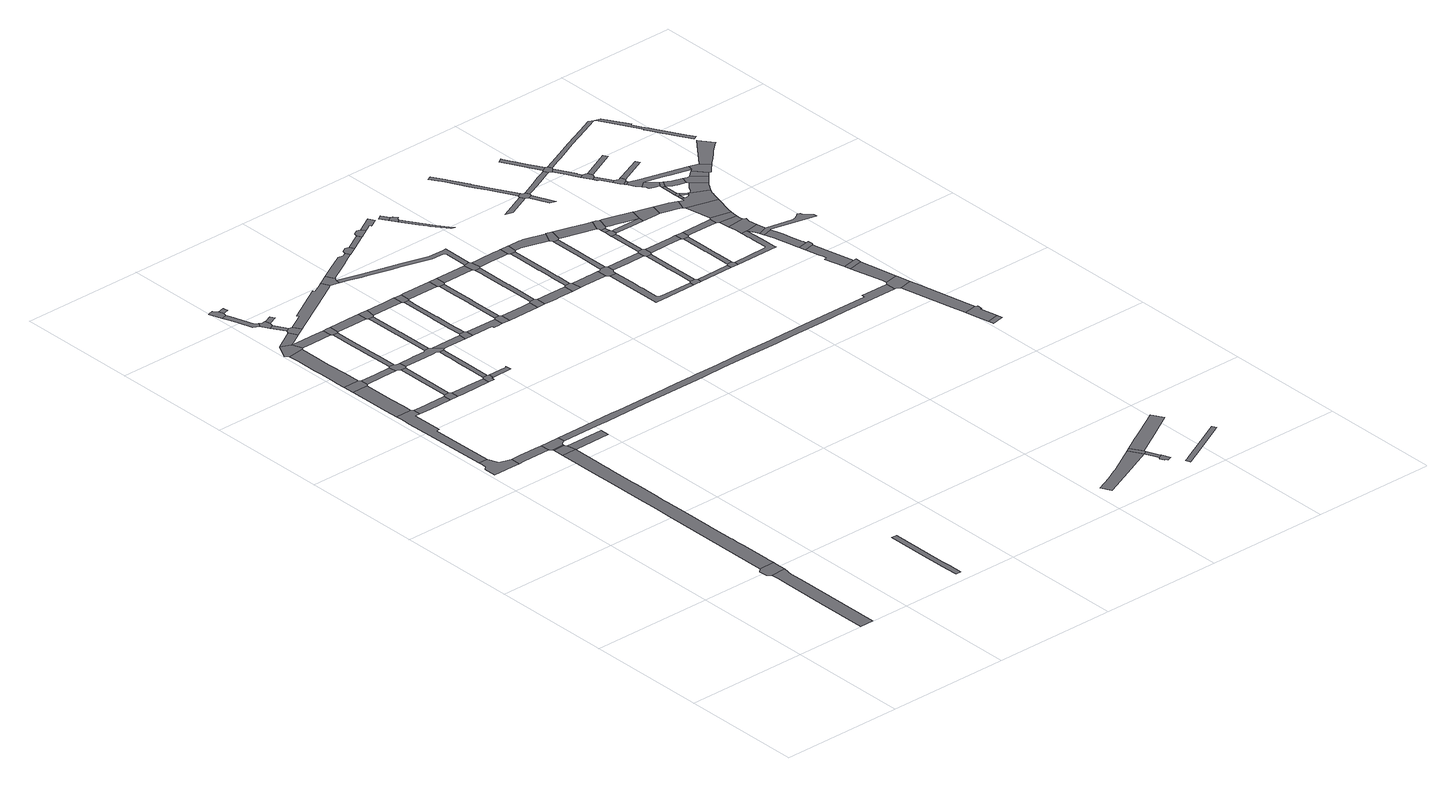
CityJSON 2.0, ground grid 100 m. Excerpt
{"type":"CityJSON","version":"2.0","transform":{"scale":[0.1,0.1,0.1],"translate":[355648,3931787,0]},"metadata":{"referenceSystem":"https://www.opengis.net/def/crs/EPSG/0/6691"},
"CityObjects":{
"road1":{"type":"Road","attributes":{"RoadStructureAttribute.sectionType":"1"},"geometry":[{"type":"MultiSurface","lod":"1","boundaries":[[[0,1,2,3,4,5,6,7,8,9,10]]]}]},
"road2":{"type":"Road","geometry":[{"type":"MultiSurface","lod":"1","boundaries":[[[11,12,13,6,5,14,15]]]}]},
"road3":{"type":"Road","geometry":[{"type":"MultiSurface","lod":"1","boundaries":[[[16,17,18,19,20,21,22,23,24,25,26,27,28]]]}]},
"road4":{"type":"Road","attributes":{"RoadStructureAttribute.sectionType":"1"},"geometry":[{"type":"MultiSurface","lod":"1","boundaries":[[[29,30,31,32,33,34,35,36,37,38,39,40,41,42,43,44,45,46,47,48,49,50,51,52,53,54,55,56,57,58,59,60,61,11,15]]]}]},
"road5":{"type":"Road","attributes":{"RoadStructureAttribute.sectionType":"1"},"geometry":[{"type":"MultiSurface","lod":"1","boundaries":[[[62,63,19,18,64,65,66,67,68,69,70,71,72,73,74]]]}]},
"road6":{"type":"Road","attributes":{"RoadStructureAttribute.sectionType":"1"},"geometry":[{"type":"MultiSurface","lod":"1","boundaries":[[[27,75,76,77,78,79,28]]]}]},
"road7":{"type":"Road","attributes":{"RoadStructureAttribute.sectionType":"1"},"geometry":[{"type":"MultiSurface","lod":"1","boundaries":[[[71,80,81,82,83,84,85,86,72]]]}]},
"road8":{"type":"Road","geometry":[{"type":"MultiSurface","lod":"1","boundaries":[[[87,88,84,83,89,90]]]}]},
"road9":{"type":"Road","geometry":[{"type":"MultiSurface","lod":"1","boundaries":[[[91,92,93,94,95,53,52]]]}]},
"road10":{"type":"Road","attributes":{"RoadStructureAttribute.sectionType":"1"},"geometry":[{"type":"MultiSurface","lod":"1","boundaries":[[[96,95,94,97]]]}]},
"road11":{"type":"Road","geometry":[{"type":"MultiSurface","lod":"1","boundaries":[[[98,99,100,101,102,103,104,77,76,96,97]]]}]},
"road12":{"type":"Road","geometry":[{"type":"MultiSurface","lod":"1","boundaries":[[[69,105,106,107,108,109,70]]]}]},
"road13":{"type":"Road","attributes":{"RoadStructureAttribute.sectionType":"1"},"geometry":[{"type":"MultiSurface","lod":"1","boundaries":[[[87,110,111,112,113,114,115,116,117,118,119,120,121,88]]]}]},
"road14":{"type":"Road","attributes":{"RoadStructureAttribute.sectionType":"1"},"geometry":[{"type":"MultiSurface","lod":"1","boundaries":[[[122,123,124,125,126,127,128,129,130,131]]]}]},
"road15":{"type":"Road","geometry":[{"type":"MultiSurface","lod":"1","boundaries":[[[116,115,132,133,134,135]]]}]},
"road16":{"type":"Road","attributes":{"RoadStructureAttribute.sectionType":"1"},"geometry":[{"type":"MultiSurface","lod":"1","boundaries":[[[89,136,137,138,139,140,90]]]}]},
"road17":{"type":"Road","attributes":{"RoadStructureAttribute.sectionType":"1"},"geometry":[{"type":"MultiSurface","lod":"1","boundaries":[[[141,142,143,91,52]]]}]},
"road18":{"type":"Road","geometry":[{"type":"MultiSurface","lod":"1","boundaries":[[[107,106,144,145,146,147]]]}]},
"road19":{"type":"Road","attributes":{"RoadStructureAttribute.sectionType":"1"},"geometry":[{"type":"MultiSurface","lod":"1","boundaries":[[[148,149,150,134,133]]]}]},
"road20":{"type":"Road","attributes":{"RoadStructureAttribute.sectionType":"1"},"geometry":[{"type":"MultiSurface","lod":"1","boundaries":[[[146,151,152,153,154,155,156,157,147]]]}]},
"road21":{"type":"Road","geometry":[{"type":"MultiSurface","lod":"1","boundaries":[[[158,159,160,161,162,163,164,165,166]]]}]},
"road22":{"type":"Road","attributes":{"RoadStructureAttribute.sectionType":"1"},"geometry":[{"type":"MultiSurface","lod":"1","boundaries":[[[167,168,169,170,171,172,173,158,166]]]}]},
"road23":{"type":"Road","geometry":[{"type":"MultiSurface","lod":"1","boundaries":[[[174,175,176,139,138,177,154,153,178,179]]]}]},
"road24":{"type":"Road","attributes":{"RoadStructureAttribute.sectionType":"1"},"geometry":[{"type":"MultiSurface","lod":"1","boundaries":[[[132,180,181,182,183,184,185,133]]]}]},
"road25":{"type":"Road","geometry":[{"type":"MultiSurface","lod":"1","boundaries":[[[186,187,188,171,170,189,190]]]}]},
"road26":{"type":"Road","geometry":[{"type":"MultiSurface","lod":"1","boundaries":[[[191,192,161,160]]]}]},
"road27":{"type":"Road","attributes":{"RoadStructureAttribute.sectionType":"1"},"geometry":[{"type":"MultiSurface","lod":"1","boundaries":[[[189,193,194,190]]]}]},
"road28":{"type":"Road","attributes":{"RoadStructureAttribute.sectionType":"1"},"geometry":[{"type":"MultiSurface","lod":"1","boundaries":[[[195,196,197,198,199,145,144]]]}]},
"road29":{"type":"Road","geometry":[{"type":"MultiSurface","lod":"1","boundaries":[[[200,194,193,150,149,201]]]}]},
"road30":{"type":"Road","attributes":{"RoadStructureAttribute.sectionType":"1"},"geometry":[{"type":"MultiSurface","lod":"1","boundaries":[[[202,203,204,205,206,176,175,207,208,209,210,211,212,213]]]}]},
"road31":{"type":"Road","geometry":[{"type":"MultiSurface","lod":"1","boundaries":[[[186,214,215,216,187]]]}]},
"road32":{"type":"Road","geometry":[{"type":"MultiSurface","lod":"1","boundaries":[[[182,202,213,217,218,219,183]]]}]},
"road33":{"type":"Road","geometry":[{"type":"MultiSurface","lod":"1","boundaries":[[[220,197,196,221,222,223,224,225,226]]]}]},
"road34":{"type":"Road","attributes":{"RoadStructureAttribute.sectionType":"1"},"geometry":[{"type":"MultiSurface","lod":"1","boundaries":[[[178,227,228,229,230,231,232,233,234,235,236,237,238,239,179]]]}]},
"road35":{"type":"Road","attributes":{"RoadStructureAttribute.sectionType":"1"},"geometry":[{"type":"MultiSurface","lod":"1","boundaries":[[[240,241,242,231,230,243,244,245,246,220,226]]]}]},
"road36":{"type":"Road","geometry":[{"type":"MultiSurface","lod":"1","boundaries":[[[247,248,249,225,224]]]}]},
"road37":{"type":"Road","attributes":{"RoadStructureAttribute.sectionType":"1"},"geometry":[{"type":"MultiSurface","lod":"1","boundaries":[[[250,251,218,217,252,253]]]}]},
"road38":{"type":"Road","attributes":{"RoadStructureAttribute.sectionType":"1"},"geometry":[{"type":"MultiSurface","lod":"1","boundaries":[[[254,255,256,257,258,259,260,261,262,263,264,265,266,200,201]]]}]},
"road39":{"type":"Road","attributes":{"RoadStructureAttribute.sectionType":"1"},"geometry":[{"type":"MultiSurface","lod":"1","boundaries":[[[267,268,269,270,271,236,235,272,273,274,275]]]}]},
"road40":{"type":"Road","geometry":[{"type":"MultiSurface","lod":"1","boundaries":[[[276,277,233,232,278,279]]]}]},
"road41":{"type":"Road","geometry":[{"type":"MultiSurface","lod":"1","boundaries":[[[280,281,250,253,267,275,282]]]}]},
"road42":{"type":"Road","geometry":[{"type":"MultiSurface","lod":"1","boundaries":[[[283,284,285,286,276,279]]]}]},
"road43":{"type":"Road","attributes":{"RoadStructureAttribute.sectionType":"1"},"geometry":[{"type":"MultiSurface","lod":"1","boundaries":[[[287,288,289,290,291,292,280,282]]]}]},
"road44":{"type":"Road","attributes":{"RoadStructureAttribute.sectionType":"1"},"geometry":[{"type":"MultiSurface","lod":"1","boundaries":[[[293,294,295,296,297,298,299,300,301,302,303,304,286,285]]]}]},
"road45":{"type":"Road","geometry":[{"type":"MultiSurface","lod":"1","boundaries":[[[305,258,257,306,307,308,309]]]}]},
"road46":{"type":"Road","attributes":{"RoadStructureAttribute.sectionType":"1"},"geometry":[{"type":"MultiSurface","lod":"1","boundaries":[[[310,311,312,313,314,284,283]]]}]},
"road47":{"type":"Road","geometry":[{"type":"MultiSurface","lod":"1","boundaries":[[[315,289,288,300,299,316,317]]]}]},
"road48":{"type":"Road","geometry":[{"type":"MultiSurface","lod":"1","boundaries":[[[318,319,320,314,313,321,322,323,324]]]}]},
"road49":{"type":"Road","attributes":{"RoadStructureAttribute.sectionType":"1"},"geometry":[{"type":"MultiSurface","lod":"1","boundaries":[[[325,326,327,328,329,330,331,332,333,305,309]]]}]},
"road50":{"type":"Road","attributes":{"RoadStructureAttribute.sectionType":"1"},"geometry":[{"type":"MultiSurface","lod":"1","boundaries":[[[316,334,335,336,337,317]]]}]},
"road51":{"type":"Road","attributes":{"RoadStructureAttribute.sectionType":"1"},"geometry":[{"type":"MultiSurface","lod":"1","boundaries":[[[338,339,340,341,342,343,344,345,346,347,348,318,324]]]}]},
"road52":{"type":"Road","attributes":{"RoadStructureAttribute.sectionType":"1"},"geometry":[{"type":"MultiSurface","lod":"1","boundaries":[[[349,350,323,322,351,352]]]}]},
"road53":{"type":"Road","attributes":{"RoadStructureAttribute.sectionType":"1"},"geometry":[{"type":"MultiSurface","lod":"1","boundaries":[[[353,354,355,356,357,358,359,360,361,362,363,364,365,366,367,368,369,307,306]]]}]},
"road54":{"type":"Road","geometry":[{"type":"MultiSurface","lod":"1","boundaries":[[[370,336,335,343,342,371]]]}]},
"road55":{"type":"Road","geometry":[{"type":"MultiSurface","lod":"1","boundaries":[[[329,328,372,373,374,375,376]]]}]},
"road56":{"type":"Road","attributes":{"RoadStructureAttribute.sectionType":"1"},"geometry":[{"type":"MultiSurface","lod":"1","boundaries":[[[103,377,378,379,380,381,382,383,384,385,386,387,388,389,390,391,392,393,394,395,396,397,398,399,400,401,402,403,404,405,406,407,408,409,410,411,412,413,414,415,104]]]}]},
"road57":{"type":"Road","geometry":[{"type":"MultiSurface","lod":"1","boundaries":[[[349,352,416,417,418,419]]]}]},
"road58":{"type":"Road","attributes":{"RoadStructureAttribute.sectionType":"1"},"geometry":[{"type":"MultiSurface","lod":"1","boundaries":[[[370,371,420,421]]]}]},
"road59":{"type":"Road","attributes":{"RoadStructureAttribute.sectionType":"1"},"geometry":[{"type":"MultiSurface","lod":"1","boundaries":[[[373,422,423,424,374]]]}]},
"road60":{"type":"Road","attributes":{"RoadStructureAttribute.sectionType":"1"},"geometry":[{"type":"MultiSurface","lod":"1","boundaries":[[[418,425,426,427,428,429,430,431,432,433,434,435,436,437,419]]]}]},
"road61":{"type":"Road","attributes":{"RoadStructureAttribute.sectionType":"1"},"geometry":[{"type":"MultiSurface","lod":"1","boundaries":[[[438,439,417,416,440,441,442,443]]]}]},
"road62":{"type":"Road","geometry":[{"type":"MultiSurface","lod":"1","boundaries":[[[444,445,424,423,446,447]]]}]},
"road63":{"type":"Road","geometry":[{"type":"MultiSurface","lod":"1","boundaries":[[[448,362,361,421,420,431,430,449,450]]]}]},
"road64":{"type":"Road","attributes":{"RoadStructureAttribute.sectionType":"1"},"geometry":[{"type":"MultiSurface","lod":"1","boundaries":[[[451,452,453,454,455,456,457,458,459]]]}]},
"road65":{"type":"Road","attributes":{"RoadStructureAttribute.sectionType":"1"},"geometry":[{"type":"MultiSurface","lod":"1","boundaries":[[[446,460,461,462,463,464,447]]]}]},
"road66":{"type":"Road","geometry":[{"type":"MultiSurface","lod":"1","boundaries":[[[465,466,467,438,443,468]]]}]},
"road67":{"type":"Road","attributes":{"RoadStructureAttribute.sectionType":"1"},"geometry":[{"type":"MultiSurface","lod":"1","boundaries":[[[469,470,471,472,448,450,473,474,475,476,477]]]}]},
"road68":{"type":"Road","attributes":{"RoadStructureAttribute.sectionType":"1"},"geometry":[{"type":"MultiSurface","lod":"1","boundaries":[[[466,478,479,480,481,482,483,484,485,486,487,488,489,490,491,467]]]}]},
"road69":{"type":"Road","attributes":{"RoadStructureAttribute.sectionType":"1"},"geometry":[{"type":"MultiSurface","lod":"1","boundaries":[[[492,493,494,495]]]}]},
"road70":{"type":"Road","geometry":[{"type":"MultiSurface","lod":"1","boundaries":[[[496,497,498,499,494,493,500]]]}]},
"road71":{"type":"Road","attributes":{"RoadStructureAttribute.sectionType":"1"},"geometry":[{"type":"MultiSurface","lod":"1","boundaries":[[[501,502,503,504,505,506,507,465,468]]]}]},
"road72":{"type":"Road","geometry":[{"type":"MultiSurface","lod":"1","boundaries":[[[508,451,459,509,510]]]}]},
"road73":{"type":"Road","attributes":{"RoadStructureAttribute.sectionType":"1"},"geometry":[{"type":"MultiSurface","lod":"1","boundaries":[[[511,512,513,514,509,459]]]}]},
"road74":{"type":"Road","geometry":[{"type":"MultiSurface","lod":"1","boundaries":[[[515,516,517,518,519,520,513,512]]]}]},
"road75":{"type":"Road","geometry":[{"type":"MultiSurface","lod":"1","boundaries":[[[476,484,483,521,522,523,524,477]]]}]},
"road76":{"type":"Road","attributes":{"RoadStructureAttribute.sectionType":"1"},"geometry":[{"type":"MultiSurface","lod":"1","boundaries":[[[525,526,527,528,529,530,531,532,496,500]]]}]},
"road77":{"type":"Road","geometry":[{"type":"MultiSurface","lod":"1","boundaries":[[[533,534,535,536,537,538,504,503,539,540]]]}]},
"road78":{"type":"Road","attributes":{"RoadStructureAttribute.sectionType":"1"},"geometry":[{"type":"MultiSurface","lod":"1","boundaries":[[[539,541,542,543,544,545,546,547,548,549,550,551,552,553,554,555,556,540]]]}]},
"road79":{"type":"Road","attributes":{"RoadStructureAttribute.sectionType":"1"},"geometry":[{"type":"MultiSurface","lod":"1","boundaries":[[[522,557,558,559,560,561,562,563,564,523]]]}]},
"road80":{"type":"Road","attributes":{"RoadStructureAttribute.sectionType":"1"},"geometry":[{"type":"MultiSurface","lod":"1","boundaries":[[[565,566,567,568,569,537,536,570,571,572,573,574]]]}]},
"road81":{"type":"Road","attributes":{"RoadStructureAttribute.sectionType":"1"},"geometry":[{"type":"MultiSurface","lod":"1","boundaries":[[[575,576,577,578,579,508,510,580,581,582]]]}]},
"road82":{"type":"Road","attributes":{"RoadStructureAttribute.sectionType":"1"},"geometry":[{"type":"MultiSurface","lod":"1","boundaries":[[[583,584,585,586,587,588,589,590,591,592,593,594,595]]]}]},
"road83":{"type":"Road","attributes":{"RoadStructureAttribute.sectionType":"1"},"geometry":[{"type":"MultiSurface","lod":"1","boundaries":[[[534,596,597,598,599,535]]]}]},
"road84":{"type":"Road","geometry":[{"type":"MultiSurface","lod":"1","boundaries":[[[573,600,601,602,560,559,603,574]]]}]},
"road85":{"type":"Road","geometry":[{"type":"MultiSurface","lod":"1","boundaries":[[[604,547,546,605,606,607,608,609]]]}]},
"road86":{"type":"Road","attributes":{"RoadStructureAttribute.sectionType":"1"},"geometry":[{"type":"MultiSurface","lod":"1","boundaries":[[[610,611,612,613,614,615,616,617,618,619,604,609]]]}]},
"road87":{"type":"Road","geometry":[{"type":"MultiSurface","lod":"1","boundaries":[[[597,614,613,620,621,622,623,624,625,626,598]]]}]},
"road88":{"type":"Road","attributes":{"RoadStructureAttribute.sectionType":"1"},"geometry":[{"type":"MultiSurface","lod":"1","boundaries":[[[627,628,629,601,600,630,631]]]}]},
"road89":{"type":"Road","attributes":{"RoadStructureAttribute.sectionType":"1"},"geometry":[{"type":"MultiSurface","lod":"1","boundaries":[[[632,608,607,633]]]}]},
"road90":{"type":"Road","attributes":{"RoadStructureAttribute.sectionType":"1"},"geometry":[{"type":"MultiSurface","lod":"1","boundaries":[[[634,635,636,637,625,624,638,639,640,641,642]]]}]},
"road91":{"type":"Road","attributes":{"RoadStructureAttribute.sectionType":"1"},"geometry":[{"type":"MultiSurface","lod":"1","boundaries":[[[643,644,645,646]]]}]},
"road92":{"type":"Road","geometry":[{"type":"MultiSurface","lod":"1","boundaries":[[[647,648,649,650,634,642,651]]]}]},
"road93":{"type":"Road","attributes":{"RoadStructureAttribute.sectionType":"1"},"geometry":[{"type":"MultiSurface","lod":"1","boundaries":[[[649,648,652,653]]]}]},
"road94":{"type":"Road","attributes":{"RoadStructureAttribute.sectionType":"1"},"geometry":[{"type":"MultiSurface","lod":"1","boundaries":[[[654,655,656,657,658,659,660,661,662,663,664,665,666,667,668,669,670]]]}]},
"road95":{"type":"Road","geometry":[{"type":"MultiSurface","lod":"1","boundaries":[[[671,653,652,672,673,674,627,631]]]}]},
"road96":{"type":"Road","attributes":{"RoadStructureAttribute.sectionType":"1"},"geometry":[{"type":"MultiSurface","lod":"1","boundaries":[[[675,623,622,676,677,678,679]]]}]},
"road97":{"type":"Road","geometry":[{"type":"MultiSurface","lod":"1","boundaries":[[[680,681,682,683,684,632,633]]]}]},
"road98":{"type":"Road","geometry":[{"type":"MultiSurface","lod":"1","boundaries":[[[685,686,687,688,689,654,670,643,646,690]]]}]},
"road99":{"type":"Road","attributes":{"RoadStructureAttribute.sectionType":"1"},"geometry":[{"type":"MultiSurface","lod":"1","boundaries":[[[691,692,693,685,690]]]}]},
"road100":{"type":"Road","attributes":{"RoadStructureAttribute.sectionType":"1"},"geometry":[{"type":"MultiSurface","lod":"1","boundaries":[[[694,695,696,697,698,699,647,651]]]}]},
"road101":{"type":"Road","attributes":{"RoadStructureAttribute.sectionType":"1"},"geometry":[{"type":"MultiSurface","lod":"1","boundaries":[[[700,701,702,703,704,684,683,705,706,707,708,709,710,711]]]}]},
"road102":{"type":"Road","attributes":{"RoadStructureAttribute.sectionType":"1"},"geometry":[{"type":"MultiSurface","lod":"1","boundaries":[[[672,712,713,714,715,716,697,717,718,719,673]]]}]},
"road103":{"type":"Road","geometry":[{"type":"MultiSurface","lod":"1","boundaries":[[[710,720,721,722,679,678,711]]]}]},
"road104":{"type":"Road","attributes":{"RoadStructureAttribute.sectionType":"1"},"geometry":[{"type":"MultiSurface","lod":"1","boundaries":[[[723,724,725,726,727,728,729,730,682,681,731,732,733,734,735,736]]]}]},
"road105":{"type":"Road","attributes":{"RoadStructureAttribute.sectionType":"1"},"geometry":[{"type":"MultiSurface","lod":"1","boundaries":[[[686,737,738,739,740,741,742,743,744,745,746,687]]]}]},
"road106":{"type":"Road","geometry":[{"type":"MultiSurface","lod":"1","boundaries":[[[697,696,747,748,749,750,751,752,717]]]}]},
"road107":{"type":"Road","attributes":{"RoadStructureAttribute.sectionType":"1"},"geometry":[{"type":"MultiSurface","lod":"1","boundaries":[[[753,754,755,756,757,721,720]]]}]},
"road108":{"type":"Road","geometry":[{"type":"MultiSurface","lod":"1","boundaries":[[[758,759,760,761]]]}]},
"road109":{"type":"Road","geometry":[{"type":"MultiSurface","lod":"1","boundaries":[[[760,762,763,764,765,766,767,761]]]}]},
"road110":{"type":"Road","attributes":{"RoadStructureAttribute.sectionType":"1"},"geometry":[{"type":"MultiSurface","lod":"1","boundaries":[[[768,769,766,765,770,771,772]]]}]},
"road111":{"type":"Road","attributes":{"RoadStructureAttribute.sectionType":"1"},"geometry":[{"type":"MultiSurface","lod":"1","boundaries":[[[773,774,775,776,777,778,779,780,781,782,783]]]}]},
"road112":{"type":"Road","geometry":[{"type":"MultiSurface","lod":"1","boundaries":[[[784,395,394,785,768,772,786]]]}]},
"road113":{"type":"Road","geometry":[{"type":"MultiSurface","lod":"1","boundaries":[[[782,742,741,787,788,789,790,783]]]}]},
"road114":{"type":"Road","attributes":{"RoadStructureAttribute.sectionType":"1"},"geometry":[{"type":"MultiSurface","lod":"1","boundaries":[[[791,792,784,786,793,794]]]}]},
"road115":{"type":"Road","attributes":{"RoadStructureAttribute.sectionType":"1"},"geometry":[{"type":"MultiSurface","lod":"1","boundaries":[[[795,796,797,798,799,749,748,800,801,802,803,804]]]}]},
"road116":{"type":"Road","geometry":[{"type":"MultiSurface","lod":"1","boundaries":[[[805,806,807,791,794,808]]]}]},
"road117":{"type":"Road","attributes":{"RoadStructureAttribute.sectionType":"1"},"geometry":[{"type":"MultiSurface","lod":"1","boundaries":[[[809,810,811,788,787,812,813,814,815,816]]]}]},
"road118":{"type":"Road","attributes":{"RoadStructureAttribute.sectionType":"1"},"geometry":[{"type":"MultiSurface","lod":"1","boundaries":[[[806,817,818,819,820,821,822,823,807]]]}]},
"road119":{"type":"Road","geometry":[{"type":"MultiSurface","lod":"1","boundaries":[[[824,825,819,818,826,827]]]}]},
"road120":{"type":"Road","geometry":[{"type":"MultiSurface","lod":"1","boundaries":[[[815,828,829,830,831,832,816]]]}]},
"road121":{"type":"Road","geometry":[{"type":"MultiSurface","lod":"1","boundaries":[[[833,834,835,723,736,836,837,838,839]]]}]},
"road122":{"type":"Road","geometry":[{"type":"MultiSurface","lod":"1","boundaries":[[[836,736,840,841,842,843,844]]]}]},
"road123":{"type":"Road","attributes":{"RoadStructureAttribute.sectionType":"1"},"geometry":[{"type":"MultiSurface","lod":"1","boundaries":[[[845,846,847,848,849,850,825,824,851,852,853,854,855,856,857]]]}]},
"road124":{"type":"Road","attributes":{"RoadStructureAttribute.sectionType":"1"},"geometry":[{"type":"MultiSurface","lod":"1","boundaries":[[[833,839,858,859,860]]]}]},
"road125":{"type":"Road","attributes":{"RoadStructureAttribute.sectionType":"1"},"geometry":[{"type":"MultiSurface","lod":"1","boundaries":[[[828,861,862,863,864,865,829]]]}]},
"road126":{"type":"Road","geometry":[{"type":"MultiSurface","lod":"1","boundaries":[[[866,867,868,869,756,755,870,860,859]]]}]},
"road127":{"type":"Road","geometry":[{"type":"MultiSurface","lod":"1","boundaries":[[[871,865,864,872,873,874,875,876,877,878]]]}]},
"road128":{"type":"Road","geometry":[{"type":"MultiSurface","lod":"1","boundaries":[[[876,875,879,880,881]]]}]},
"road129":{"type":"Road","geometry":[{"type":"MultiSurface","lod":"1","boundaries":[[[882,883,869,868,884,885,886,887]]]}]},
"road130":{"type":"Road","geometry":[{"type":"MultiSurface","lod":"1","boundaries":[[[888,889,890,891,892]]]}]},
"road131":{"type":"Road","attributes":{"RoadStructureAttribute.sectionType":"1"},"geometry":[{"type":"MultiSurface","lod":"1","boundaries":[[[893,894,895,889,896,897,898,899,900,890,889,888,901,902]]]}]},
"road132":{"type":"Road","attributes":{"RoadStructureAttribute.sectionType":"1"},"geometry":[{"type":"MultiSurface","lod":"1","boundaries":[[[891,903,904,905,906,907,908,909,892]]]}]},
"road133":{"type":"Road","attributes":{"RoadStructureAttribute.sectionType":"1"},"geometry":[{"type":"MultiSurface","lod":"1","boundaries":[[[910,911,912,913,914,915,916,917]]]}]},
"road134":{"type":"Road","geometry":[{"type":"MultiSurface","lod":"1","boundaries":[[[918,919,920,921,804,803,882,887,922,923,924,925,926,927,928,899,898,929,930,931,932,933,934,935,936,937,893,902]]]}]},
"road135":{"type":"Road","attributes":{"RoadStructureAttribute.sectionType":"1"},"geometry":[{"type":"MultiSurface","lod":"1","boundaries":[[[938,939,832,831]]]}]},
"road136":{"type":"Road","attributes":{"RoadStructureAttribute.sectionType":"1"},"geometry":[{"type":"MultiSurface","lod":"1","boundaries":[[[843,940,857,856,941,942,943,944,945,946,947,948,949,950,951,952,953,954,955,956,957,844]]]}]},
"road137":{"type":"Road","geometry":[{"type":"MultiSurface","lod":"1","boundaries":[[[958,915,914,959,907,906,960,961,962,963,964,965,966,967]]]}]},
"road138":{"type":"Road","attributes":{"RoadStructureAttribute.sectionType":"1"},"geometry":[{"type":"MultiSurface","lod":"1","boundaries":[[[877,968,969,970,971,878]]]}]},
"road139":{"type":"Road","attributes":{"RoadStructureAttribute.sectionType":"1"},"geometry":[{"type":"MultiSurface","lod":"1","boundaries":[[[966,972,973,974,975,976,977,978,979,980,981,982,983,984,967]]]}]},
"road140":{"type":"Road","attributes":{"RoadStructureAttribute.sectionType":"1"},"geometry":[{"type":"MultiSurface","lod":"1","boundaries":[[[985,986,987,988,881,880,989,910,917,990,991,992,993,994]]]}]},
"road141":{"type":"Road","geometry":[{"type":"MultiSurface","lod":"1","boundaries":[[[995,996,997,998,999,1000,1001,928,927,1002,1003,1004,1005,1006]]]}]},
"road142":{"type":"Road","attributes":{"RoadStructureAttribute.sectionType":"1"},"geometry":[{"type":"MultiSurface","lod":"1","boundaries":[[[1007,1008,1009,1010,1011,1012,790,789,1013,1014,1015,1016,1017,1018,1019]]]}]},
"road143":{"type":"Road","geometry":[{"type":"MultiSurface","lod":"1","boundaries":[[[1020,981,980,1021,1022,1023,1006,1005,1024,1025,1026,1027,1028]]]}]},
"road144":{"type":"Road","attributes":{"RoadStructureAttribute.sectionType":"1"},"geometry":[{"type":"MultiSurface","lod":"1","boundaries":[[[1029,1030,1028,1027,1031,1032]]]}]},
"road145":{"type":"Road","geometry":[{"type":"MultiSurface","lod":"1","boundaries":[[[993,1029,1032,1033,1034,1035,1036,1037,1038,994]]]}]},
"road146":{"type":"Road","attributes":{"RoadStructureAttribute.sectionType":"1"},"geometry":[{"type":"MultiSurface","lod":"1","boundaries":[[[1039,1040,1038,1037,1041,1042,1043,1044,1045,1046,1047,1048,1049,1050,1051]]]}]},
"road147":{"type":"Road","attributes":{"RoadStructureAttribute.sectionType":"1"},"geometry":[{"type":"MultiSurface","lod":"1","boundaries":[[[1052,1053,1054,1055,1056,1057,1058,1059,1060,1061,1062,1063,1064,1065,1066,1067,1068,1069,1070,1071,1019]]]}]}
},
"vertices":[
[690,7,0],[690,763,0],[689,831,0],[689,849,0],[688,861,0],[701,947,0],[580,939,0],[580,879,0],[580,770,0],[580,428,0],[580,7,0],
[575,1063,0],[548,1034,0],[547,962,0],[701,1037,0],[701,1063,0],
[178,3368,0],[171,3385,0],[143,3453,0],[66,3452,0],[67,3423,0],[67,3386,0],[41,3359,0],[41,3258,0],[79,3258,0],[152,3258,0],[164,3259,0],[271,3259,0],[271,3339,0],
[701,1111,0],[701,1158,0],[700,1385,0],[700,1438,0],[701,1454,0],[700,1496,0],[700,1511,0],[698,1715,0],[697,1755,0],[696,1802,0],[695,1866,0],[695,2003,0],[695,2095,0],[695,2172,0],[695,2212,0],[695,2300,0],[695,2498,0],[695,2538,0],[695,2760,0],[695,2792,0],[695,2816,0],[695,2860,0],[695,2915,0],[696,3141,0],[574,3141,0],[575,3030,0],[575,2960,0],[575,2746,0],[575,2678,0],[576,2371,0],[577,2157,0],[577,2154,0],[577,2022,0],
[57,4172,0],[60,3966,0],[140,3713,0],[137,3962,0],[137,3982,0],[160,3981,0],[157,4231,0],[202,4231,0],[201,4295,0],[186,4310,0],[56,4309,0],[56,4267,0],[57,4230,0],
[323,3259,0],[550,3260,0],[550,3340,0],[491,3340,0],[347,3340,0],
[186,4336,0],[186,4389,0],[184,4509,0],[182,4765,0],[50,4763,0],[54,4485,0],[54,4422,0],
[181,4855,0],[49,4854,0],[196,4780,0],[195,4841,0],
[683,3216,0],[680,3218,0],[674,3225,0],[671,3234,0],[574,3234,0],
[574,3244,0],[670,3245,0],
[672,3254,0],[677,3262,0],[686,3270,0],[692,3274,0],[700,3278,0],[710,3281,0],[711,3341,0],
[299,4232,0],[491,4233,0],[491,4295,0],[347,4295,0],[308,4295,0],
[178,4991,0],[173,5159,0],[173,5246,0],[173,5262,0],[173,5309,0],[175,5439,0],[43,5422,0],[44,5332,0],[46,5161,0],[47,5090,0],[48,4994,0],[48,4922,0],
[1596,210,0],[1595,282,0],[1594,431,0],[1593,766,0],[1548,766,0],[1549,430,0],[1551,229,0],[1551,189,0],[1552,94,0],[1597,94,0],
[189,5452,0],[160,5532,0],[79,5570,0],[15,5450,0],
[336,4781,0],[342,4781,0],[469,4782,0],[460,4842,0],[334,4841,0],
[711,3141,0],[1001,3140,0],[1001,3215,0],
[561,4233,0],[561,4295,0],[546,4310,0],[506,4311,0],
[207,5559,0],[287,5605,0],[250,5669,0],
[546,4530,0],[546,4539,0],[545,4766,0],[505,4767,0],[505,4632,0],[505,4539,0],[505,4531,0],
[83,6144,0],[90,6173,0],[91,6173,0],[81,6212,0],[56,6227,0],[49,6247,0],[15,6236,0],[6,6233,0],[40,6130,0],
[55,6085,0],[82,6005,0],[118,5895,0],[161,5870,0],[183,5908,0],[156,5924,0],[93,6113,0],
[527,4843,0],[513,4856,0],[473,4856,0],[490,4782,0],[560,4782,0],[559,4843,0],
[283,5452,0],[375,5452,0],[454,5452,0],[454,5532,0],[388,5532,0],[214,5532,0],
[244,5852,0],[236,5898,0],[209,5893,0],[199,5803,0],[235,5823,0],
[141,6186,0],[131,6224,0],
[258,5698,0],[295,5719,0],
[615,4233,0],[854,4235,0],[854,4296,0],[716,4296,0],[634,4295,0],
[324,5712,0],[358,5646,0],
[468,5439,0],[469,5278,0],[469,5182,0],[470,5156,0],[470,5147,0],[513,4867,0],[512,5023,0],[511,5147,0],[511,5155,0],[511,5183,0],[509,5314,0],[509,5439,0],
[319,5887,0],[302,5923,0],[253,5900,0],
[521,5453,0],[521,5532,0],[486,5532,0],
[867,4311,0],[906,4235,0],[907,4255,0],[907,4262,0],[920,4262,0],[920,4302,0],[907,4312,0],
[687,4783,0],[820,4783,0],[856,4784,0],[869,4771,0],[909,4770,0],[924,4785,0],[862,4845,0],[852,4852,0],[845,4858,0],[805,4857,0],[791,4844,0],[682,4844,0],[666,4843,0],
[907,4440,0],[908,4556,0],[909,4740,0],[869,4700,0],[869,4659,0],[868,4556,0],[867,4460,0],
[1088,4264,0],[1087,4317,0],[1075,4304,0],
[787,5534,0],[754,5534,0],[663,5452,0],[787,5452,0],
[413,5678,0],[650,5814,0],[857,5933,0],[905,5961,0],[870,6024,0],[821,5997,0],[817,5995,0],[768,5967,0],[762,5986,0],[449,5806,0],[464,5792,0],[429,5772,0],[418,5765,0],
[800,5439,0],[800,5410,0],[803,5152,0],[803,5148,0],[803,5133,0],[844,5133,0],[844,5149,0],[843,5151,0],[842,5439,0],
[1124,4846,0],[1015,4846,0],[954,4785,0],[1124,4786,0],
[869,5535,0],[822,5535,0],[855,5453,0],
[1192,4786,0],[1192,4847,0],[1178,4860,0],[1138,4859,0],
[985,5453,0],[1121,5453,0],[1121,5534,0],[1099,5534,0],[1024,5534,0],[984,5534,0],
[1177,5006,0],[1176,5137,0],[1176,5147,0],[1176,5150,0],[1175,5390,0],[1175,5403,0],[1175,5439,0],[1134,5439,0],[1136,5150,0],[1136,5148,0],[1136,5140,0],[1137,4967,0],
[957,6073,0],[971,5944,0],[981,5984,0],[992,6010,0],[992,6011,0],
[1377,4787,0],[1377,4767,0],[1420,4767,0],[1456,4767,0],[1456,4848,0],
[1149,5534,0],[1189,5453,0],[1189,5534,0],
[1469,4861,0],[1469,4859,0],[1467,4857,0],[1510,4767,0],[1524,4768,0],[1524,4849,0],[1511,4861,0],
[1112,6080,0],[1168,6112,0],[1211,6137,0],[1290,6182,0],[1270,6216,0],[1239,6199,0],[1199,6209,0],[1070,6137,0],[1033,6116,0],
[1308,5453,0],[1453,5453,0],[1454,5534,0],[1215,5534,0],
[1509,5140,0],[1509,5143,0],[1509,5151,0],[1509,5279,0],[1509,5439,0],[1468,5440,0],[1468,5314,0],[1469,5151,0],[1469,5144,0],[1469,5143,0],[1469,5139,0],
[1789,4850,0],[1720,4850,0],[1738,4768,0],[1789,4769,0],
[1042,5925,0],[1142,5898,0],[1192,5885,0],[1374,5836,0],[1436,5820,0],[1679,5756,0],[1783,5753,0],[1797,5739,0],[1796,5543,0],[1836,5547,0],[1838,5792,0],[1813,5792,0],[1686,5796,0],[1458,5857,0],[1447,5860,0],[1204,5924,0],[1176,5932,0],
[1522,5534,0],[1522,5453,0],
[1291,6182,0],[1366,6225,0],[1346,6260,0],[1317,6268,0],[1278,6246,0],
[965,3282,0],[1059,3282,0],[1115,3282,0],[1127,3282,0],[1216,3282,0],[1217,3282,0],[1467,3284,0],[1716,3285,0],[1966,3285,0],[2035,3286,0],[2213,3287,0],[2462,3287,0],[2713,3288,0],[2854,3289,0],[2861,3289,0],[3153,3290,0],[3361,3291,0],[3827,3291,0],[3827,3376,0],[3596,3375,0],[3597,3352,0],[3360,3351,0],[3040,3350,0],[2860,3349,0],[2854,3349,0],[2715,3348,0],[2464,3348,0],[2216,3347,0],[2050,3347,0],[2030,3346,0],[2024,3346,0],[1966,3346,0],[1821,3346,0],[1734,3345,0],[1713,3345,0],[1466,3344,0],[1282,3343,0],[1215,3343,0],[965,3342,0],
[1856,4769,0],[1856,4851,0],[1843,4864,0],[1803,4865,0],
[1786,5453,0],[1782,5533,0],
[1505,6303,0],[1513,6308,0],[1492,6344,0],
[1843,4999,0],[1843,5137,0],[1843,5139,0],[1843,5152,0],[1842,5431,0],[1842,5438,0],[1801,5438,0],[1801,5369,0],[1801,5364,0],[1802,5152,0],[1802,5144,0],[1803,5140,0],[1803,5134,0],
[2117,4852,0],[1971,4852,0],[1936,4769,0],[1966,4769,0],[1994,4770,0],[2118,4770,0],
[1539,6395,0],[1500,6373,0],[1589,6352,0],[1569,6387,0],
[1849,5533,0],[1856,5453,0],[1857,5453,0],
[3568,551,0],[3519,521,0],[3335,416,0],[3311,404,0],[3222,359,0],[3093,303,0],[3131,217,0],[3370,326,0],[3631,445,0],
[1609,6363,0],[1653,6389,0],[1661,6374,0],[1729,6413,0],[1701,6463,0],
[2188,4853,0],[2176,4863,0],[2135,4863,0],[2196,4770,0],
[2103,5533,0],[2050,5533,0],[1942,5533,0],[1910,5533,0],[1981,5453,0],[1987,5453,0],[2079,5454,0],[2120,5454,0],[2120,5533,0],
[2176,4987,0],[2176,5000,0],[2176,5135,0],[2176,5139,0],[2176,5146,0],[2177,5440,0],[2135,5440,0],[2135,5344,0],[2134,5148,0],[2134,5139,0],[2135,5136,0],[2135,5127,0],[2135,5023,0],[2135,5001,0],
[1761,6414,0],[1800,6352,0],[1834,6374,0],[1795,6435,0],
[1858,6308,0],[1863,6327,0],[1875,6335,0],[1853,6370,0],[1837,6294,0],
[2233,4771,0],[2420,4771,0],[2429,4771,0],[2428,4855,0],[2364,4854,0],[2327,4854,0],[2319,4854,0],
[3599,569,0],[3661,461,0],[3657,472,0],
[3666,365,0],[3677,339,0],[3708,352,0],[3698,376,0],
[3668,321,0],[3683,284,0],[3702,278,0],[3705,271,0],[3730,280,0],[3736,283,0],
[2177,5442,0],[2190,5454,0],[2191,5532,0],[2132,5533,0],
[1921,6163,0],[1956,6108,0],[1966,6098,0],[2036,6002,0],[2053,5978,0],[2083,5970,0],[2057,6007,0],[2001,6083,0],
[2509,4781,0],[2524,4795,0],[2524,4855,0],[2511,4867,0],[2467,4868,0],[2454,4855,0],[2451,4750,0],[2509,4751,0],
[2451,4744,0],[2453,4377,0],[2454,4267,0],[2472,4267,0],[2506,4267,0],[2811,4269,0],[2811,4309,0],[2579,4308,0],[2526,4308,0],[2512,4321,0],[2512,4334,0],[2512,4425,0],[2511,4468,0],[2511,4503,0],[2511,4552,0],[2510,4692,0],
[2242,5454,0],[2300,5437,0],[2456,5393,0],[2500,5484,0],[2333,5531,0],[2304,5531,0],[2294,5531,0],[2218,5532,0],
[2468,5132,0],[2468,5131,0],[2468,5121,0],[2469,5094,0],[2467,4891,0],[2511,5090,0],[2510,5116,0],[2510,5131,0],[2510,5360,0],[2468,5360,0],
[4015,810,0],[3953,775,0],[3772,671,0],[3711,636,0],[3680,618,0],[3681,487,0],[3868,599,0],[4069,719,0],
[3801,143,0],[3833,159,0],[3886,187,0],[4053,272,0],[4230,363,0],[4244,370,0],[4254,376,0],[4236,411,0],[4200,393,0],[4046,313,0],[3823,198,0],[3819,196,0],[3788,180,0],
[2665,4795,0],[2811,4796,0],[2810,4857,0],[2664,4856,0],
[2524,5374,0],[2551,5470,0],[2501,5484,0],[2468,5379,0],
[2826,4322,0],[2849,4269,0],[2865,4268,0],[2882,4269,0],[2881,4309,0],[2866,4322,0],
[2867,4421,0],[2867,4468,0],[2866,4553,0],[2866,4782,0],[2825,4782,0],[2825,4625,0],[2825,4553,0],[2825,4550,0],[2826,4445,0],[2826,4338,0],
[2868,4785,0],[2871,4789,0],[2878,4796,0],[2878,4856,0],[2864,4874,0],[2823,4870,0],[2816,4863,0],
[2852,5385,0],[2812,5396,0],[2671,5436,0],[2549,5366,0],[2810,5292,0],
[3163,4311,0],[3163,4271,0],
[2822,5150,0],[2822,5128,0],[2824,5075,0],[2824,5066,0],[2864,4909,0],[2864,5021,0],[2864,5058,0],[2864,5127,0],[2864,5150,0],
[2695,5973,0],[2464,5870,0],[2525,5853,0],[2715,5939,0],
[2876,5203,0],[2863,5216,0],[2822,5216,0],[2822,5167,0],[2876,5161,0],
[2863,5260,0],[2822,5260,0],
[2732,6013,0],[2625,6215,0],[2589,6283,0],[2561,6335,0],[2558,6341,0],[2475,6492,0],[2467,6505,0],[2435,6565,0],[2414,6603,0],[2383,6586,0],[2418,6524,0],[2420,6521,0],[2445,6477,0],[2529,6319,0],[2560,6263,0],[2594,6199,0],[2703,5997,0],
[2822,5276,0],[2877,5273,0],[2905,5369,0],[2878,5377,0],
[3119,4858,0],[3015,4797,0],[3100,4798,0],[3162,4798,0],[3161,4859,0],
[3197,4271,0],[3227,4271,0],[3230,4311,0],[3218,4327,0],[3177,4324,0],
[2772,5941,0],[2781,5963,0],[2765,5996,0],[2757,5992,0],[2738,6001,0],[2738,5930,0],
[2804,5781,0],[2850,5762,0],[2836,5794,0],
[3016,5161,0],[3026,5161,0],[3127,5160,0],[3128,5201,0],[2976,5202,0],[2900,5203,0],
[3177,4558,0],[3177,4553,0],[3177,4544,0],[3177,4482,0],[3177,4340,0],[3217,4464,0],[3217,4540,0],[3217,4553,0],[3217,4558,0],[3217,4636,0],[3217,4785,0],[3176,4784,0],
[2926,5259,0],[2948,5252,0],[2993,5240,0],[3011,5234,0],[3043,5225,0],[3155,5298,0],[3002,5342,0],[2927,5363,0],
[3230,4799,0],[3232,4859,0],[3190,4859,0],
[3530,4573,0],[3531,4554,0],[3531,4518,0],[3532,4486,0],[3532,4452,0],[3534,4326,0],[3528,4321,0],[3518,4313,0],[3586,4272,0],[3585,4295,0],[3583,4420,0],[3581,4507,0],[3580,4553,0],[3580,4573,0],
[2813,5977,0],[2886,6009,0],[2940,6034,0],[3046,6082,0],[3074,6095,0],[3056,6131,0],[3015,6113,0],[2970,6092,0],[2886,6053,0],[2806,6015,0],
[3244,5159,0],[3281,5158,0],[3308,5255,0],[3261,5268,0],[3219,5280,0],[3163,5296,0],
[3260,4799,0],[3447,4800,0],[3494,4800,0],[3494,4861,0],[3466,4861,0],
[4029,2477,0],[4128,2497,0],[4120,2539,0],[4021,2519,0],
[4091,2687,0],[4105,2687,0],[4104,2727,0],[4089,2740,0],[3982,2719,0],[3992,2666,0],
[3871,3273,0],[3951,2870,0],[4076,2805,0],[3994,3218,0],[3978,3297,0],
[3060,6237,0],[3059,6238,0],[3021,6311,0],[3005,6342,0],[2950,6445,0],[2946,6454,0],[2911,6434,0],[2984,6297,0],[3001,6263,0],[3062,6145,0],[3099,6161,0],
[3846,3396,0],[3847,3291,0],[3954,3418,0],
[3100,6084,0],[3126,6108,0],[3134,6122,0],[3118,6155,0],
[3778,3702,0],[3838,3432,0],[3920,3591,0],[3893,3727,0],
[3486,5194,0],[3425,5220,0],[3423,5221,0],[3387,5232,0],[3382,5234,0],[3372,5132,0],[3397,5125,0],[3413,5121,0],[3454,5109,0],[3489,5193,0],
[3896,3774,0],[3869,3773,0],[3767,3751,0],[3897,3735,0],
[3208,5945,0],[3205,5950,0],[3210,5953,0],[3149,5988,0],[3157,5974,0],[3180,5930,0],[3198,5897,0],[3226,5913,0],
[3818,4010,0],[3794,4121,0],[3716,4104,0],[3739,3995,0],[3748,3952,0],[3753,3928,0],[3729,3922,0],
[3783,4176,0],[3704,4159,0],[3807,4138,0],[3805,4178,0],
[3241,5818,0],[3271,5834,0],[3278,5856,0],[3280,5863,0],[3269,5902,0],
[3523,4698,0],[3529,4633,0],[3530,4599,0],[3690,4593,0],[3678,4664,0],[3690,4706,0],[3665,4713,0],
[3590,4553,0],[3611,4515,0],[3617,4499,0],[3622,4487,0],[3704,4519,0],
[3651,4401,0],[3658,4372,0],[3663,4352,0],[3678,4282,0],[3685,4249,0],[3698,4187,0],[3777,4201,0],[3776,4208,0],[3754,4311,0],[3741,4370,0],[3729,4420,0],[3714,4473,0],[3637,4450,0],
[3663,4748,0],[3663,4771,0],[3514,4785,0],
[3256,5790,0],[3261,5781,0],[3267,5784,0],[3318,5692,0],[3343,5706,0],
[3663,4780,0],[3666,4813,0],[3670,4837,0],[3506,4875,0],[3500,4800,0],
[3379,5694,0],[3345,5644,0],[3350,5634,0],[3357,5633,0],[3361,5626,0],[3400,5647,0],[3414,5666,0],[3398,5702,0],
[3364,5620,0],[3370,5607,0],[3405,5626,0],
[3468,5092,0],[3493,4950,0],[3671,4844,0],[3678,4874,0],[3717,5023,0],[3718,5026,0],
[3531,5249,0],[3553,5249,0],[3567,5269,0],[3554,5278,0],[3531,5278,0],
[3555,5203,0],[3554,5208,0],[3553,5218,0],[3580,5232,0],[3596,5222,0],[3605,5216,0],[3618,5235,0],[3590,5254,0],[3531,5219,0],[3530,5203,0],
[3554,5308,0],[3554,5364,0],[3554,5401,0],[3554,5410,0],[3532,5410,0],[3531,5321,0],[3531,5305,0],
[3433,5511,0],[3447,5494,0],[3452,5461,0],[3490,5450,0],[3532,5438,0],[3564,5477,0],[3489,5540,0],[3480,5550,0],
[3530,5195,0],[3530,5177,0],[3510,5184,0],[3508,5185,0],[3733,5085,0],[3743,5113,0],[3743,5115,0],[3744,5117,0],[3755,5143,0],[3764,5160,0],[3629,5227,0],[3605,5213,0],[3603,5208,0],[3599,5204,0],[3594,5201,0],[3588,5200,0],[3587,5199,0],[3568,5198,0],[3558,5199,0],[3556,5200,0],
[3529,5979,0],[3512,6016,0],
[3635,4454,0],[3713,4478,0],[3712,4481,0],[4085,4401,0],[4081,4432,0],[4038,4462,0],[4031,4474,0],[4023,4493,0],[4019,4503,0],[3997,4509,0],[3993,4506,0],[3986,4501,0],[3976,4494,0],[3962,4485,0],[3957,4483,0],[3930,4475,0],[3771,4506,0],[3719,4516,0],
[3575,5468,0],[3532,5419,0],[3554,5411,0],[3554,5412,0],[3555,5412,0],[3556,5412,0],[3556,5413,0],[3557,5413,0],[3558,5412,0],[3587,5461,0],
[3454,5684,0],[3643,5768,0],[3627,5805,0],[3423,5714,0],
[3559,5412,0],[3567,5405,0],[3601,5379,0],[3613,5373,0],[3637,5366,0],[3680,5357,0],[3690,5354,0],[3698,5352,0],[3701,5350,0],[3720,5405,0],[3660,5426,0],[3631,5436,0],[3613,5446,0],
[3715,5538,0],[3561,5579,0],[3489,5599,0],[3408,5620,0],[3403,5547,0],[3477,5554,0],[3627,5515,0],[3693,5497,0],[3850,5456,0],[3861,5499,0],
[3686,5301,0],[3686,5300,0],[3682,5294,0],[3674,5284,0],[3656,5255,0],[3648,5242,0],[3637,5233,0],[3769,5171,0],[3785,5197,0],[3803,5225,0],[3818,5243,0],[3715,5333,0],
[3748,6432,0],[3744,6430,0],[3623,6378,0],[3439,6299,0],[3345,6257,0],[3179,6182,0],[3221,6163,0],[3263,6182,0],[3378,6236,0],[3451,6270,0],[3638,6348,0],[3777,6407,0],[3790,6412,0],
[3754,5393,0],[3705,5347,0],[3708,5344,0],[3710,5342,0],[3821,5247,0],[3837,5266,0],[3842,5271,0],[3875,5306,0],[3777,5397,0],
[3836,5445,0],[3804,5419,0],[3895,5327,0],[3915,5349,0],
[3931,5344,0],[3951,5365,0],[3954,5368,0],[4001,5415,0],[4002,5416,0],[3938,5479,0],
[4098,5677,0],[3980,5530,0],[4014,5428,0],[4060,5474,0],[4105,5519,0],[4127,5541,0],[4149,5561,0],[4172,5582,0],[4191,5597,0],[4196,5602,0],[4220,5620,0],[4220,5621,0],[4139,5727,0],
[3803,6387,0],[3948,6118,0],[3964,6088,0],[3959,6086,0],[3983,6042,0],[4028,5963,0],[4029,5961,0],[4051,5921,0],[4069,5889,0],[4142,5757,0],[4172,5773,0],[4136,5838,0],[4060,5976,0],[4057,5981,0],[4002,6080,0],[3975,6129,0],[3940,6197,0],[3948,6201,0],[3870,6338,0],[3835,6400,0]
]}
